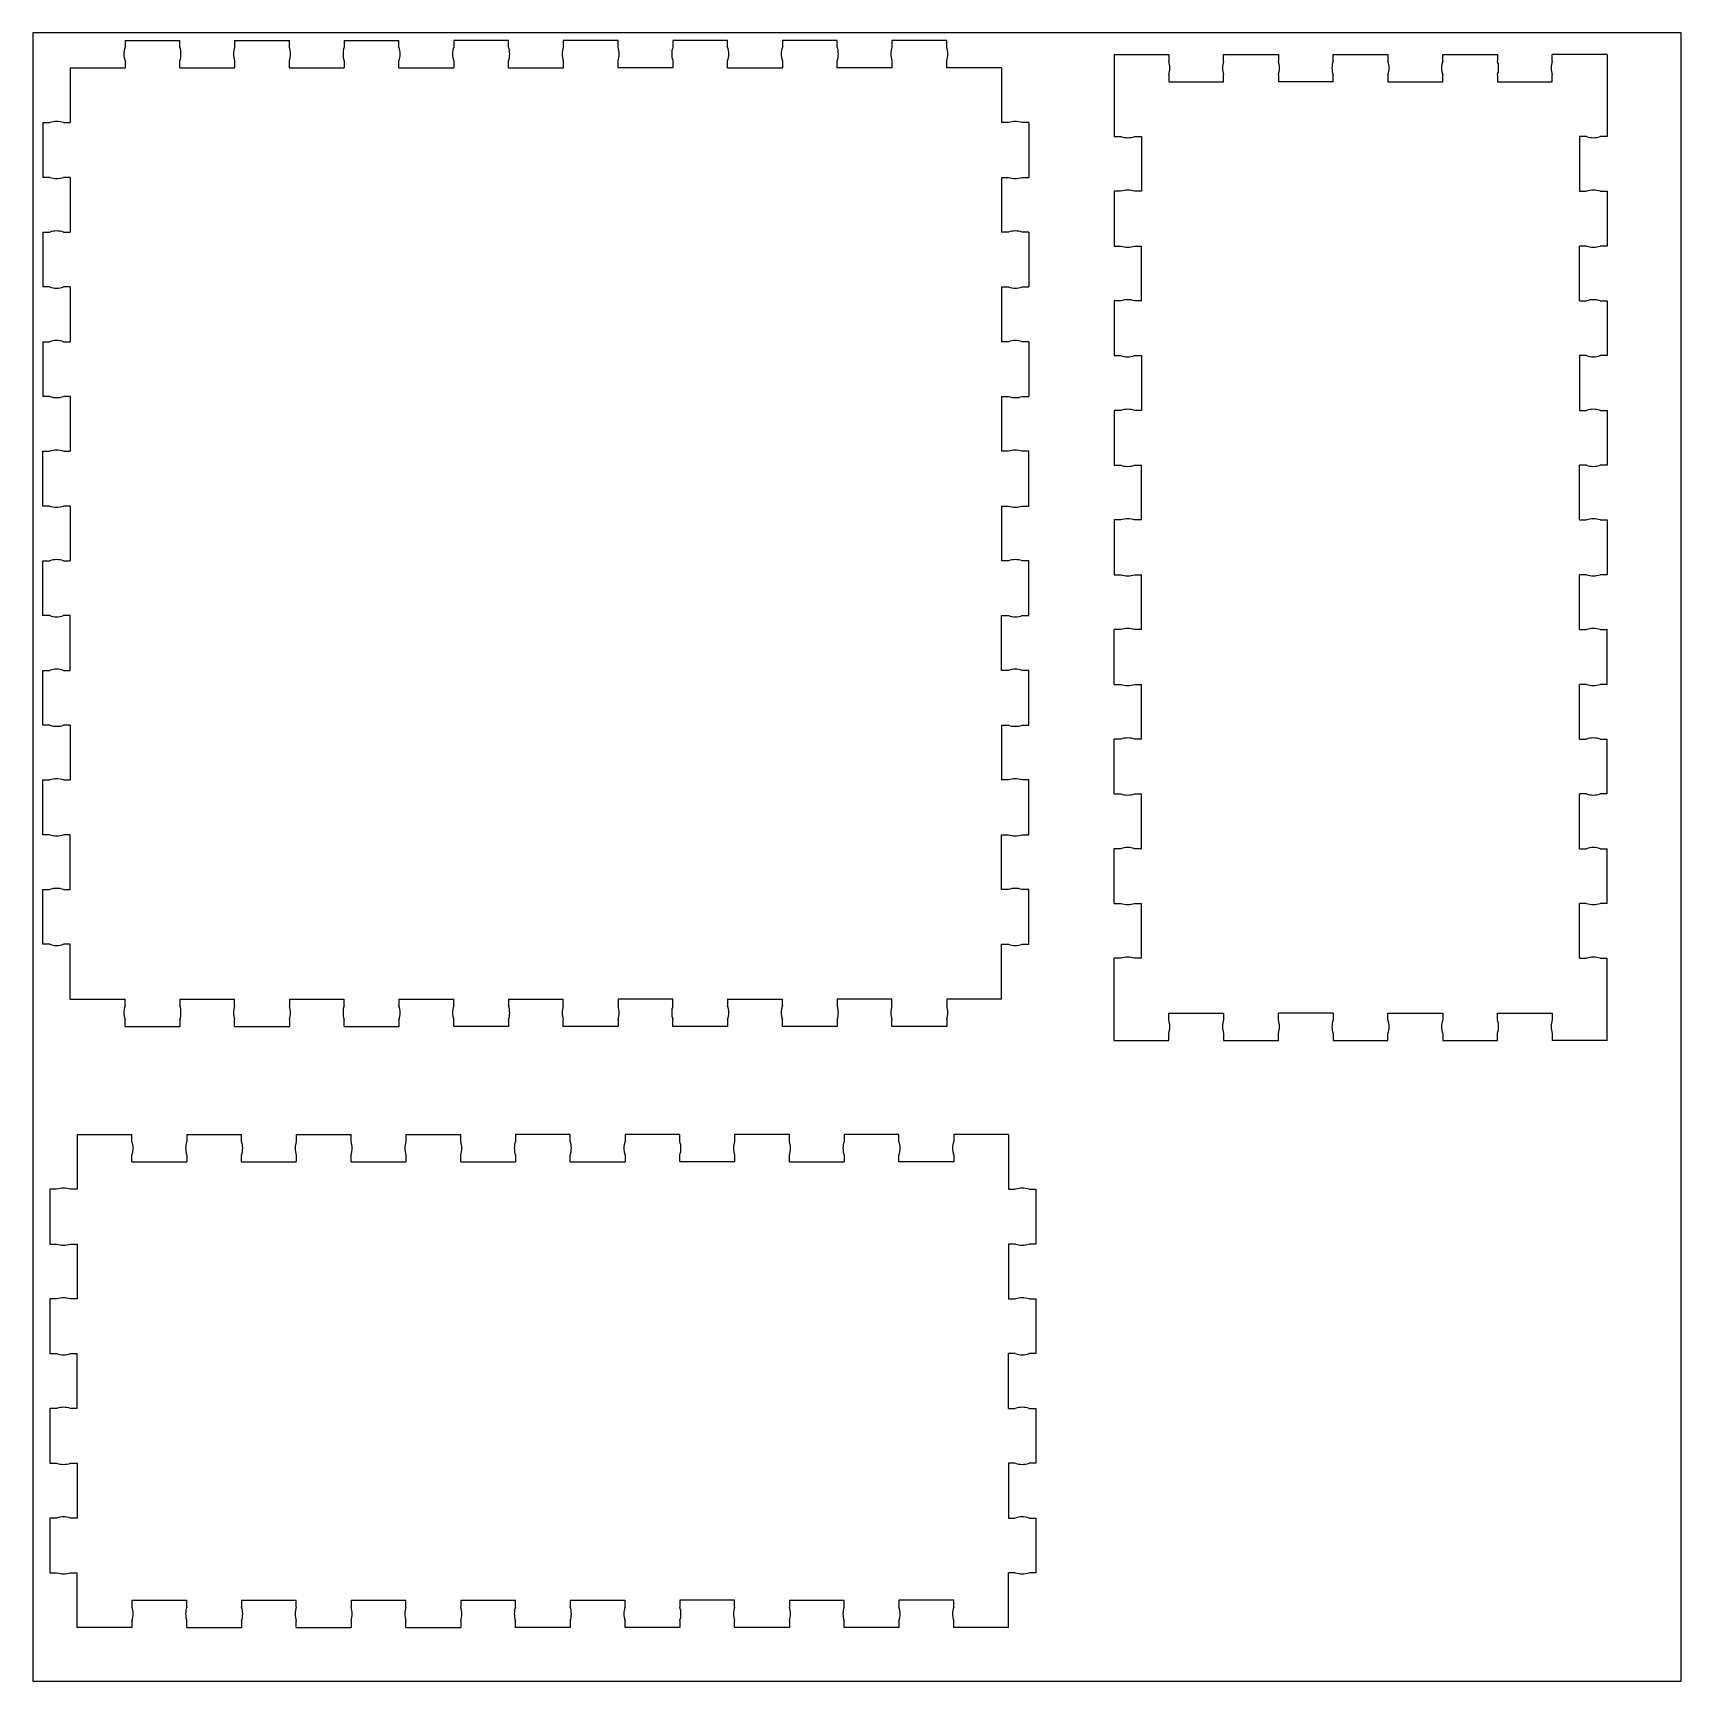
# Model space of a CAD drawing. Header units: inches. Extents: x 0.8 to 15.3, y 0.7 to 7.8.
# Drawn here: x 8.17 to 15.27, y 0.67 to 7.77 of the extents above; entities that cross this region are included whole.
import ezdxf

# ---------------------------------------------------------------- set-up
doc = ezdxf.new("R2010")
doc.units = ezdxf.units.IN
doc.header["$MEASUREMENT"] = 0

msp = doc.modelspace()

# ---------------------------------------------------------------- linework, layer by layer
for p, q in [((8.5713, 7.7404), (8.8073, 7.7404)), ((8.5713, 7.7404), (8.5713, 7.7109)), ((8.8073, 7.7109), (8.8073, 7.7404)), ((9.0433, 7.7404), (9.2793, 7.7404)), ((9.0433, 7.7404), (9.0433, 7.7109)), ((9.2793, 7.7109), (9.2793, 7.7404)), ((9.5153, 7.7404), (9.7513, 7.7404)), ((9.5153, 7.7404), (9.5153, 7.7109)), ((9.7513, 7.7109), (9.7513, 7.7404)), ((10.2233, 7.7404), (9.9873, 7.7404)), ((9.9873, 7.7404), (9.9873, 7.7109)), ((10.2233, 7.7109), (10.2233, 7.7404)), ((10.6953, 7.7404), (10.4593, 7.7404)), ((10.4593, 7.7404), (10.4593, 7.7109)), ((10.6953, 7.7109), (10.6953, 7.7404)), ((11.1673, 7.7404), (10.9313, 7.7404)), ((10.9313, 7.7404), (10.9313, 7.7109)), ((11.1673, 7.7109), (11.1673, 7.7404)), ((11.6393, 7.7404), (11.4033, 7.7404)), ((11.4033, 7.7404), (11.4033, 7.7109)), ((11.6393, 7.7109), (11.6393, 7.7404)), ((12.1113, 7.7404), (11.8753, 7.7404)), ((11.8753, 7.7404), (11.8753, 7.7109)), ((12.1113, 7.7109), (12.1113, 7.7404)), ((12.8318, 7.6803), (13.0678, 7.6803)), ((12.8318, 7.6803), (12.8318, 7.3263)), ((13.0678, 7.6803), (13.0678, 7.6508)), ((13.3038, 7.6803), (13.5398, 7.6803)), ((13.3038, 7.6508), (13.3038, 7.6803)), ((13.5398, 7.6803), (13.5398, 7.6508)), ((13.7758, 7.6803), (14.0118, 7.6803)), ((13.7758, 7.6508), (13.7758, 7.6803)), ((14.0118, 7.6803), (14.0118, 7.6508)), ((14.2478, 7.6803), (14.4838, 7.6803)), ((14.2478, 7.6508), (14.2478, 7.6803)), ((14.4838, 7.6803), (14.4838, 7.6508)), ((14.7198, 7.6508), (14.7198, 7.6803)), ((14.9558, 7.6803), (14.7198, 7.6803)), ((14.9558, 7.6803), (14.9558, 7.3263)), ((8.3353, 7.6224), (8.3353, 7.3864)), ((8.3353, 7.6224), (8.5713, 7.6224)), ((8.5713, 7.6519), (8.5713, 7.6224)), ((8.8073, 7.6224), (8.8073, 7.6519)), ((8.8073, 7.6224), (9.0433, 7.6224)), ((9.0433, 7.6519), (9.0433, 7.6224)), ((9.2793, 7.6224), (9.2793, 7.6519)), ((9.2793, 7.6224), (9.5153, 7.6224)), ((9.5153, 7.6519), (9.5153, 7.6224)), ((9.7513, 7.6224), (9.7513, 7.6519)), ((9.7513, 7.6224), (9.9873, 7.6224)), ((9.9873, 7.6519), (9.9873, 7.6224)), ((10.2233, 7.6224), (10.2233, 7.6519)), ((10.2233, 7.6224), (10.4593, 7.6224)), ((10.4593, 7.6519), (10.4593, 7.6224)), ((10.6953, 7.6224), (10.6953, 7.6519)), ((10.9313, 7.6224), (10.6953, 7.6224)), ((10.9313, 7.6519), (10.9313, 7.6224)), ((11.1673, 7.6224), (11.1673, 7.6519)), ((11.1673, 7.6224), (11.4033, 7.6224)), ((11.4033, 7.6519), (11.4033, 7.6224)), ((11.6393, 7.6224), (11.6393, 7.6519)), ((11.8753, 7.6224), (11.6393, 7.6224)), ((11.8753, 7.6519), (11.8753, 7.6224)), ((12.1113, 7.6224), (12.1113, 7.6519)), ((12.3473, 7.6224), (12.1113, 7.6224)), ((12.3473, 7.6224), (12.3473, 7.3864)), ((13.0678, 7.5918), (13.0678, 7.5623)), ((13.0678, 7.5623), (13.3038, 7.5623)), ((13.3038, 7.5623), (13.3038, 7.5918)), ((13.5398, 7.5918), (13.5398, 7.5623)), ((13.7758, 7.5623), (13.5398, 7.5623)), ((13.7758, 7.5623), (13.7758, 7.5918)), ((14.0118, 7.5918), (14.0118, 7.5623)), ((14.0118, 7.5623), (14.2478, 7.5623)), ((14.2478, 7.5623), (14.2478, 7.5918)), ((14.4838, 7.5918), (14.4838, 7.5623)), ((14.4838, 7.5623), (14.7198, 7.5623)), ((14.7198, 7.5623), (14.7198, 7.5918)), ((8.2173, 7.3864), (8.2173, 7.1504)), ((8.2173, 7.3864), (8.2468, 7.3864)), ((8.3058, 7.3864), (8.3353, 7.3864)), ((12.3768, 7.3864), (12.3473, 7.3864)), ((12.4653, 7.3864), (12.4358, 7.3864)), ((12.4653, 7.3864), (12.4653, 7.1504)), ((12.8318, 7.3263), (12.8613, 7.3263)), ((12.9203, 7.3263), (12.9498, 7.3263)), ((12.9498, 7.3263), (12.9498, 7.0903)), ((14.8378, 7.3263), (14.8378, 7.0903)), ((14.8673, 7.3263), (14.8378, 7.3263)), ((14.9558, 7.3263), (14.9263, 7.3263)), ((8.2468, 7.1504), (8.2173, 7.1504)), ((8.3353, 7.1504), (8.3058, 7.1504)), ((8.3353, 7.1504), (8.3353, 6.9144)), ((12.3473, 7.1504), (12.3473, 6.9144)), ((12.3473, 7.1504), (12.3768, 7.1504)), ((12.4358, 7.1504), (12.4653, 7.1504)), ((12.8318, 7.0903), (12.8318, 6.8543)), ((12.8613, 7.0903), (12.8318, 7.0903)), ((12.9498, 7.0903), (12.9203, 7.0903)), ((14.8378, 7.0903), (14.8673, 7.0903)), ((14.9263, 7.0903), (14.9558, 7.0903)), ((14.9558, 7.0903), (14.9558, 6.8543)), ((8.2173, 6.9144), (8.2173, 6.6784)), ((8.2173, 6.9144), (8.2468, 6.9144)), ((8.3058, 6.9144), (8.3353, 6.9144)), ((12.3768, 6.9144), (12.3473, 6.9144)), ((12.4653, 6.9144), (12.4358, 6.9144)), ((12.4653, 6.9144), (12.4653, 6.6784)), ((12.8318, 6.8543), (12.8613, 6.8543)), ((12.9203, 6.8543), (12.9498, 6.8543)), ((12.9498, 6.6183), (12.9498, 6.8543)), ((14.8378, 6.6183), (14.8378, 6.8543)), ((14.8673, 6.8543), (14.8378, 6.8543)), ((14.9558, 6.8543), (14.9263, 6.8543)), ((8.2468, 6.6784), (8.2173, 6.6784)), ((8.3353, 6.6784), (8.3058, 6.6784)), ((8.3353, 6.6784), (8.3353, 6.4424)), ((12.3473, 6.6784), (12.3473, 6.4424)), ((12.3473, 6.6784), (12.3768, 6.6784)), ((12.4358, 6.6784), (12.4653, 6.6784)), ((12.8318, 6.6183), (12.8318, 6.3823)), ((12.8613, 6.6183), (12.8318, 6.6183)), ((12.9498, 6.6183), (12.9203, 6.6183)), ((14.8378, 6.6183), (14.8673, 6.6183)), ((14.9263, 6.6183), (14.9558, 6.6183)), ((14.9558, 6.6183), (14.9558, 6.3823)), ((8.2173, 6.4424), (8.2173, 6.2064)), ((8.2173, 6.4424), (8.2468, 6.4424)), ((8.3058, 6.4424), (8.3353, 6.4424)), ((12.3768, 6.4424), (12.3473, 6.4424)), ((12.4653, 6.4424), (12.4358, 6.4424)), ((12.4653, 6.4424), (12.4653, 6.2064)), ((12.8318, 6.3823), (12.8613, 6.3823)), ((12.9203, 6.3823), (12.9498, 6.3823)), ((12.9498, 6.3823), (12.9498, 6.1463)), ((14.8378, 6.3823), (14.8378, 6.1463)), ((14.8673, 6.3823), (14.8378, 6.3823)), ((14.9558, 6.3823), (14.9263, 6.3823)), ((8.2468, 6.2064), (8.2173, 6.2064)), ((8.3353, 6.2064), (8.3058, 6.2064)), ((8.3353, 6.2064), (8.3353, 5.9704)), ((12.3473, 6.2064), (12.3473, 5.9704)), ((12.3473, 6.2064), (12.3768, 6.2064)), ((12.4358, 6.2064), (12.4653, 6.2064)), ((12.8318, 6.1463), (12.8318, 5.9103)), ((12.8613, 6.1463), (12.8318, 6.1463)), ((12.9498, 6.1463), (12.9203, 6.1463)), ((14.8378, 6.1463), (14.8673, 6.1463)), ((14.9263, 6.1463), (14.9558, 6.1463)), ((14.9558, 6.1463), (14.9558, 5.9103)), ((8.2173, 5.7344), (8.2173, 5.9704)), ((8.2173, 5.9704), (8.2468, 5.9704)), ((8.3058, 5.9704), (8.3353, 5.9704)), ((12.3768, 5.9704), (12.3473, 5.9704)), ((12.4653, 5.9704), (12.4358, 5.9704)), ((12.4653, 5.7344), (12.4653, 5.9704)), ((12.8318, 5.9103), (12.8613, 5.9103)), ((12.9203, 5.9103), (12.9498, 5.9103)), ((12.9498, 5.6743), (12.9498, 5.9103)), ((14.8378, 5.6743), (14.8378, 5.9103)), ((14.8673, 5.9103), (14.8378, 5.9103)), ((14.9558, 5.9103), (14.9263, 5.9103)), ((8.2468, 5.7344), (8.2173, 5.7344)), ((8.3353, 5.7344), (8.3058, 5.7344)), ((8.3353, 5.7344), (8.3353, 5.4984)), ((12.3473, 5.7344), (12.3473, 5.4984)), ((12.3473, 5.7344), (12.3768, 5.7344)), ((12.4358, 5.7344), (12.4653, 5.7344)), ((12.8318, 5.6743), (12.8318, 5.4383)), ((12.8613, 5.6743), (12.8318, 5.6743)), ((12.9498, 5.6743), (12.9203, 5.6743)), ((14.8378, 5.6743), (14.8673, 5.6743)), ((14.9263, 5.6743), (14.9558, 5.6743)), ((14.9558, 5.6743), (14.9558, 5.4383)), ((8.2173, 5.2624), (8.2173, 5.4984)), ((8.2173, 5.4984), (8.2468, 5.4984)), ((8.3058, 5.4984), (8.3353, 5.4984)), ((12.3768, 5.4984), (12.3473, 5.4984)), ((12.4653, 5.4984), (12.4358, 5.4984)), ((12.4653, 5.2624), (12.4653, 5.4984)), ((12.8318, 5.4383), (12.8613, 5.4383)), ((12.9203, 5.4383), (12.9498, 5.4383)), ((12.9498, 5.2023), (12.9498, 5.4383)), ((14.8378, 5.2023), (14.8378, 5.4383)), ((14.8673, 5.4383), (14.8378, 5.4383)), ((14.9558, 5.4383), (14.9263, 5.4383)), ((8.2468, 5.2624), (8.2173, 5.2624)), ((8.3353, 5.2624), (8.3058, 5.2624)), ((8.3353, 5.0264), (8.3353, 5.2624)), ((12.3473, 5.0264), (12.3473, 5.2624)), ((12.3473, 5.2624), (12.3768, 5.2624)), ((12.4358, 5.2624), (12.4653, 5.2624)), ((12.8318, 4.9663), (12.8318, 5.2023)), ((12.8613, 5.2023), (12.8318, 5.2023)), ((12.9498, 5.2023), (12.9203, 5.2023)), ((14.8378, 5.2023), (14.8673, 5.2023)), ((14.9263, 5.2023), (14.9558, 5.2023)), ((14.9558, 4.9663), (14.9558, 5.2023)), ((8.2173, 4.7904), (8.2173, 5.0264)), ((8.2173, 5.0264), (8.2468, 5.0264)), ((8.3058, 5.0264), (8.3353, 5.0264)), ((12.3768, 5.0264), (12.3473, 5.0264)), ((12.4653, 5.0264), (12.4358, 5.0264)), ((12.4653, 4.7904), (12.4653, 5.0264)), ((12.8318, 4.9663), (12.8613, 4.9663)), ((12.9203, 4.9663), (12.9498, 4.9663)), ((12.9498, 4.7303), (12.9498, 4.9663)), ((14.8378, 4.7303), (14.8378, 4.9663)), ((14.8673, 4.9663), (14.8378, 4.9663)), ((14.9558, 4.9663), (14.9263, 4.9663)), ((8.2468, 4.7904), (8.2173, 4.7904)), ((8.3353, 4.7904), (8.3058, 4.7904)), ((8.3353, 4.7904), (8.3353, 4.5544)), ((12.3473, 4.7904), (12.3473, 4.5544)), ((12.3473, 4.7904), (12.3768, 4.7904)), ((12.4358, 4.7904), (12.4653, 4.7904)), ((12.8318, 4.4943), (12.8318, 4.7303)), ((12.8613, 4.7303), (12.8318, 4.7303)), ((12.9498, 4.7303), (12.9203, 4.7303)), ((14.8378, 4.7303), (14.8673, 4.7303)), ((14.9263, 4.7303), (14.9558, 4.7303)), ((14.9558, 4.4943), (14.9558, 4.7303)), ((8.2173, 4.3184), (8.2173, 4.5544)), ((8.2173, 4.5544), (8.2468, 4.5544)), ((8.3058, 4.5544), (8.3353, 4.5544)), ((12.3768, 4.5544), (12.3473, 4.5544)), ((12.4653, 4.5544), (12.4358, 4.5544)), ((12.4653, 4.3184), (12.4653, 4.5544)), ((12.8318, 4.4943), (12.8613, 4.4943)), ((12.9203, 4.4943), (12.9498, 4.4943)), ((12.9498, 4.2583), (12.9498, 4.4943)), ((14.8378, 4.2583), (14.8378, 4.4943)), ((14.8673, 4.4943), (14.8378, 4.4943)), ((14.9558, 4.4943), (14.9263, 4.4943)), ((8.2468, 4.3184), (8.2173, 4.3184)), ((8.3353, 4.3184), (8.3058, 4.3184)), ((8.3353, 4.0824), (8.3353, 4.3184)), ((12.3473, 4.0824), (12.3473, 4.3184)), ((12.3473, 4.3184), (12.3768, 4.3184)), ((12.4358, 4.3184), (12.4653, 4.3184)), ((12.8318, 4.0223), (12.8318, 4.2583)), ((12.8613, 4.2583), (12.8318, 4.2583)), ((12.9498, 4.2583), (12.9203, 4.2583)), ((14.8378, 4.2583), (14.8673, 4.2583)), ((14.9263, 4.2583), (14.9558, 4.2583)), ((14.9558, 4.0223), (14.9558, 4.2583)), ((8.2173, 3.8464), (8.2173, 4.0824)), ((8.2173, 4.0824), (8.2468, 4.0824)), ((8.3058, 4.0824), (8.3353, 4.0824)), ((12.3768, 4.0824), (12.3473, 4.0824)), ((12.4653, 4.0824), (12.4358, 4.0824)), ((12.4653, 3.8464), (12.4653, 4.0824)), ((12.8318, 4.0223), (12.8613, 4.0223)), ((12.9203, 4.0223), (12.9498, 4.0223)), ((12.9498, 3.7863), (12.9498, 4.0223)), ((14.8378, 3.7863), (14.8378, 4.0223)), ((14.8673, 4.0223), (14.8378, 4.0223)), ((14.9558, 4.0223), (14.9263, 4.0223)), ((8.2468, 3.8464), (8.2173, 3.8464)), ((8.3353, 3.8464), (8.3058, 3.8464)), ((8.3353, 3.6104), (8.3353, 3.8464)), ((12.3473, 3.8464), (12.3768, 3.8464)), ((12.3473, 3.6104), (12.3473, 3.8464)), ((12.4358, 3.8464), (12.4653, 3.8464)), ((12.8318, 3.4323), (12.8318, 3.7863)), ((12.8613, 3.7863), (12.8318, 3.7863)), ((12.9498, 3.7863), (12.9203, 3.7863)), ((14.8378, 3.7863), (14.8673, 3.7863)), ((14.9263, 3.7863), (14.9558, 3.7863)), ((14.9558, 3.4323), (14.9558, 3.7863)), ((8.3353, 3.6104), (8.5713, 3.6104)), ((8.5713, 3.5809), (8.5713, 3.6104)), ((8.8073, 3.6104), (9.0433, 3.6104)), ((8.8073, 3.6104), (8.8073, 3.5809)), ((9.0433, 3.5809), (9.0433, 3.6104)), ((9.2793, 3.6104), (9.5153, 3.6104)), ((9.2793, 3.6104), (9.2793, 3.5809)), ((9.5153, 3.5809), (9.5153, 3.6104)), ((9.7513, 3.6104), (9.9873, 3.6104)), ((9.7513, 3.6104), (9.7513, 3.5809)), ((9.9873, 3.5809), (9.9873, 3.6104)), ((10.2233, 3.6104), (10.4593, 3.6104)), ((10.2233, 3.6104), (10.2233, 3.5809)), ((10.4593, 3.5809), (10.4593, 3.6104)), ((10.9313, 3.6104), (10.6953, 3.6104)), ((10.6953, 3.6104), (10.6953, 3.5809)), ((10.9313, 3.5809), (10.9313, 3.6104)), ((11.1673, 3.6104), (11.4033, 3.6104)), ((11.1673, 3.6104), (11.1673, 3.5809)), ((11.4033, 3.5809), (11.4033, 3.6104)), ((11.8753, 3.6104), (11.6393, 3.6104)), ((11.6393, 3.6104), (11.6393, 3.5809)), ((11.8753, 3.5809), (11.8753, 3.6104)), ((12.1113, 3.6104), (12.1113, 3.5809)), ((12.3473, 3.6104), (12.1113, 3.6104)), ((13.0678, 3.5503), (13.3038, 3.5503)), ((13.0678, 3.5208), (13.0678, 3.5503)), ((13.3038, 3.5503), (13.3038, 3.5208)), ((13.7758, 3.5503), (13.5398, 3.5503)), ((13.5398, 3.5208), (13.5398, 3.5503)), ((13.7758, 3.5503), (13.7758, 3.5208)), ((14.0118, 3.5503), (14.2478, 3.5503)), ((14.0118, 3.5208), (14.0118, 3.5503)), ((14.2478, 3.5503), (14.2478, 3.5208)), ((14.4838, 3.5208), (14.4838, 3.5503)), ((14.4838, 3.5503), (14.7198, 3.5503)), ((14.7198, 3.5503), (14.7198, 3.5208)), ((8.5713, 3.4924), (8.5713, 3.5219)), ((8.5713, 3.4924), (8.8073, 3.4924)), ((8.8073, 3.5219), (8.8073, 3.4924)), ((9.0433, 3.4924), (9.0433, 3.5219)), ((9.0433, 3.4924), (9.2793, 3.4924)), ((9.2793, 3.5219), (9.2793, 3.4924)), ((9.5153, 3.4924), (9.5153, 3.5219)), ((9.5153, 3.4924), (9.7513, 3.4924)), ((9.7513, 3.5219), (9.7513, 3.4924)), ((9.9873, 3.4924), (9.9873, 3.5219)), ((10.2233, 3.4924), (9.9873, 3.4924)), ((10.2233, 3.5219), (10.2233, 3.4924)), ((10.4593, 3.4924), (10.4593, 3.5219)), ((10.6953, 3.4924), (10.4593, 3.4924)), ((10.6953, 3.5219), (10.6953, 3.4924)), ((10.9313, 3.4924), (10.9313, 3.5219)), ((11.1673, 3.4924), (10.9313, 3.4924)), ((11.1673, 3.5219), (11.1673, 3.4924)), ((11.4033, 3.4924), (11.4033, 3.5219)), ((11.6393, 3.4924), (11.4033, 3.4924)), ((11.6393, 3.5219), (11.6393, 3.4924)), ((11.8753, 3.4924), (11.8753, 3.5219)), ((12.1113, 3.4924), (11.8753, 3.4924)), ((12.1113, 3.5219), (12.1113, 3.4924)), ((12.8318, 3.4323), (13.0678, 3.4323)), ((13.0678, 3.4323), (13.0678, 3.4618)), ((13.3038, 3.4618), (13.3038, 3.4323)), ((13.3038, 3.4323), (13.5398, 3.4323)), ((13.5398, 3.4323), (13.5398, 3.4618)), ((13.7758, 3.4618), (13.7758, 3.4323)), ((13.7758, 3.4323), (14.0118, 3.4323)), ((14.0118, 3.4323), (14.0118, 3.4618)), ((14.2478, 3.4618), (14.2478, 3.4323)), ((14.2478, 3.4323), (14.4838, 3.4323)), ((14.4838, 3.4323), (14.4838, 3.4618)), ((14.7198, 3.4618), (14.7198, 3.4323)), ((14.9558, 3.4323), (14.7198, 3.4323)), ((8.3652, 3.0268), (8.6012, 3.0268)), ((8.3652, 3.0268), (8.3652, 2.7908)), ((8.6012, 2.9973), (8.6012, 3.0268)), ((8.8372, 3.0268), (9.0732, 3.0268)), ((8.8372, 3.0268), (8.8372, 2.9973)), ((9.0732, 2.9973), (9.0732, 3.0268)), ((9.3092, 3.0268), (9.5452, 3.0268)), ((9.3092, 3.0268), (9.3092, 2.9973)), ((9.5452, 2.9973), (9.5452, 3.0268)), ((9.7812, 3.0268), (10.0172, 3.0268)), ((9.7812, 3.0268), (9.7812, 2.9973)), ((10.0172, 2.9973), (10.0172, 3.0268)), ((10.4892, 3.0268), (10.2532, 3.0268)), ((10.2532, 3.0268), (10.2532, 2.9973)), ((10.4892, 2.9973), (10.4892, 3.0268)), ((10.9612, 3.0268), (10.7252, 3.0268)), ((10.7252, 3.0268), (10.7252, 2.9973)), ((10.9612, 2.9973), (10.9612, 3.0268)), ((11.4332, 3.0268), (11.1972, 3.0268)), ((11.1972, 3.0268), (11.1972, 2.9973)), ((11.4332, 2.9973), (11.4332, 3.0268)), ((11.9052, 3.0268), (11.6692, 3.0268)), ((11.6692, 3.0268), (11.6692, 2.9973)), ((11.9052, 2.9973), (11.9052, 3.0268)), ((12.3772, 3.0268), (12.1412, 3.0268)), ((12.1412, 3.0268), (12.1412, 2.9973)), ((12.3772, 3.0268), (12.3772, 2.7908)), ((8.6012, 2.9088), (8.6012, 2.9383)), ((8.8372, 2.9383), (8.8372, 2.9088)), ((9.0732, 2.9088), (9.0732, 2.9383)), ((9.3092, 2.9383), (9.3092, 2.9088)), ((9.5452, 2.9088), (9.5452, 2.9383)), ((9.7812, 2.9383), (9.7812, 2.9088)), ((10.0172, 2.9088), (10.0172, 2.9383)), ((10.2532, 2.9383), (10.2532, 2.9088)), ((10.4892, 2.9088), (10.4892, 2.9383)), ((10.7252, 2.9383), (10.7252, 2.9088)), ((10.9612, 2.9088), (10.9612, 2.9383)), ((11.1972, 2.9383), (11.1972, 2.9088)), ((11.4332, 2.9088), (11.4332, 2.9383)), ((11.6692, 2.9383), (11.6692, 2.9088)), ((11.9052, 2.9088), (11.9052, 2.9383)), ((12.1412, 2.9383), (12.1412, 2.9088)), ((8.6012, 2.9088), (8.8372, 2.9088)), ((9.0732, 2.9088), (9.3092, 2.9088)), ((9.5452, 2.9088), (9.7812, 2.9088)), ((10.0172, 2.9088), (10.2532, 2.9088)), ((10.4892, 2.9088), (10.7252, 2.9088)), ((11.1972, 2.9088), (10.9612, 2.9088)), ((11.4332, 2.9088), (11.6692, 2.9088)), ((12.1412, 2.9088), (11.9052, 2.9088)), ((8.2472, 2.7908), (8.2472, 2.5548)), ((8.2767, 2.7908), (8.2472, 2.7908)), ((8.3652, 2.7908), (8.3357, 2.7908)), ((12.3772, 2.7908), (12.4067, 2.7908)), ((12.4657, 2.7908), (12.4952, 2.7908)), ((12.4952, 2.7908), (12.4952, 2.5548)), ((8.2472, 2.5548), (8.2767, 2.5548)), ((8.3357, 2.5548), (8.3652, 2.5548)), ((8.3652, 2.5548), (8.3652, 2.3188)), ((12.3772, 2.5548), (12.3772, 2.3188)), ((12.4067, 2.5548), (12.3772, 2.5548)), ((12.4952, 2.5548), (12.4657, 2.5548)), ((8.2472, 2.3188), (8.2472, 2.0828)), ((8.2767, 2.3188), (8.2472, 2.3188)), ((8.3652, 2.3188), (8.3357, 2.3188)), ((12.3772, 2.3188), (12.4067, 2.3188)), ((12.4657, 2.3188), (12.4952, 2.3188)), ((12.4952, 2.3188), (12.4952, 2.0828)), ((8.2472, 2.0828), (8.2767, 2.0828)), ((8.3357, 2.0828), (8.3652, 2.0828)), ((8.3652, 1.8468), (8.3652, 2.0828)), ((12.3772, 1.8468), (12.3772, 2.0828)), ((12.4067, 2.0828), (12.3772, 2.0828)), ((12.4952, 2.0828), (12.4657, 2.0828)), ((8.2472, 1.8468), (8.2472, 1.6108)), ((8.2767, 1.8468), (8.2472, 1.8468)), ((8.3652, 1.8468), (8.3357, 1.8468)), ((12.3772, 1.8468), (12.4067, 1.8468)), ((12.4657, 1.8468), (12.4952, 1.8468)), ((12.4952, 1.8468), (12.4952, 1.6108)), ((8.2472, 1.6108), (8.2767, 1.6108)), ((8.3357, 1.6108), (8.3652, 1.6108)), ((8.3652, 1.6108), (8.3652, 1.3748)), ((12.3772, 1.6108), (12.3772, 1.3748)), ((12.4067, 1.6108), (12.3772, 1.6108)), ((12.4952, 1.6108), (12.4657, 1.6108)), ((8.2472, 1.3748), (8.2472, 1.1388)), ((8.2767, 1.3748), (8.2472, 1.3748)), ((8.3652, 1.3748), (8.3357, 1.3748)), ((12.3772, 1.3748), (12.4067, 1.3748)), ((12.4657, 1.3748), (12.4952, 1.3748)), ((12.4952, 1.3748), (12.4952, 1.1388)), ((8.2472, 1.1388), (8.2767, 1.1388)), ((8.3357, 1.1388), (8.3652, 1.1388)), ((8.3652, 0.9028), (8.3652, 1.1388)), ((12.3772, 0.9028), (12.3772, 1.1388)), ((12.4067, 1.1388), (12.3772, 1.1388)), ((12.4952, 1.1388), (12.4657, 1.1388)), ((8.6012, 1.0208), (8.8372, 1.0208)), ((8.6012, 1.0208), (8.6012, 0.9913)), ((8.8372, 0.9913), (8.8372, 1.0208)), ((9.0732, 1.0208), (9.3092, 1.0208)), ((9.0732, 1.0208), (9.0732, 0.9913)), ((9.3092, 0.9913), (9.3092, 1.0208)), ((9.5452, 1.0208), (9.7812, 1.0208)), ((9.5452, 1.0208), (9.5452, 0.9913)), ((9.7812, 0.9913), (9.7812, 1.0208)), ((10.0172, 1.0208), (10.2532, 1.0208)), ((10.0172, 1.0208), (10.0172, 0.9913)), ((10.2532, 0.9913), (10.2532, 1.0208)), ((10.4892, 1.0208), (10.7252, 1.0208)), ((10.4892, 1.0208), (10.4892, 0.9913)), ((10.7252, 0.9913), (10.7252, 1.0208)), ((11.1972, 1.0208), (10.9612, 1.0208)), ((10.9612, 1.0208), (10.9612, 0.9913)), ((11.1972, 0.9913), (11.1972, 1.0208)), ((11.4332, 1.0208), (11.6692, 1.0208)), ((11.4332, 1.0208), (11.4332, 0.9913)), ((11.6692, 0.9913), (11.6692, 1.0208)), ((12.1412, 1.0208), (11.9052, 1.0208)), ((11.9052, 1.0208), (11.9052, 0.9913)), ((12.1412, 0.9913), (12.1412, 1.0208)), ((8.6012, 0.9323), (8.6012, 0.9028)), ((8.8372, 0.9028), (8.8372, 0.9323)), ((9.0732, 0.9323), (9.0732, 0.9028)), ((9.3092, 0.9028), (9.3092, 0.9323)), ((9.5452, 0.9323), (9.5452, 0.9028)), ((9.7812, 0.9028), (9.7812, 0.9323)), ((10.0172, 0.9323), (10.0172, 0.9028)), ((10.2532, 0.9028), (10.2532, 0.9323)), ((10.4892, 0.9323), (10.4892, 0.9028)), ((10.7252, 0.9028), (10.7252, 0.9323)), ((10.9612, 0.9323), (10.9612, 0.9028)), ((11.1972, 0.9028), (11.1972, 0.9323)), ((11.4332, 0.9323), (11.4332, 0.9028)), ((11.6692, 0.9028), (11.6692, 0.9323)), ((11.9052, 0.9323), (11.9052, 0.9028)), ((12.1412, 0.9028), (12.1412, 0.9323)), ((8.6012, 0.9028), (8.3652, 0.9028)), ((8.8372, 0.9028), (9.0732, 0.9028)), ((9.3092, 0.9028), (9.5452, 0.9028)), ((9.7812, 0.9028), (10.0172, 0.9028)), ((10.4892, 0.9028), (10.2532, 0.9028)), ((10.9612, 0.9028), (10.7252, 0.9028)), ((11.4332, 0.9028), (11.1972, 0.9028)), ((11.9052, 0.9028), (11.6692, 0.9028)), ((12.3772, 0.9028), (12.1412, 0.9028))]:
    msp.add_line(p, q)
msp.add_lwpolyline([(8.1746, 0.6725), (15.2746, 0.6725), (15.2746, 7.7725), (8.1746, 7.7725)], close=True)
for centre, start, end in [((8.6558, 7.6814), 160.76054, 199.23946), ((8.7228, 7.6814), 340.76054, 19.23946), ((9.1278, 7.6814), 160.76054, 199.23946), ((9.1948, 7.6814), 340.76054, 19.23946), ((9.5998, 7.6814), 160.76054, 199.23946), ((9.6668, 7.6814), 340.76054, 19.23946), ((10.0718, 7.6814), 160.76054, 199.23946), ((10.1388, 7.6814), 340.76054, 19.23946), ((10.5438, 7.6814), 160.76054, 199.23946), ((10.6108, 7.6814), 340.76054, 19.23946), ((11.0158, 7.6814), 160.76054, 199.23946), ((11.0828, 7.6814), 340.76054, 19.23946), ((11.4878, 7.6814), 160.76054, 199.23946), ((11.5548, 7.6814), 340.76054, 19.23946), ((11.9598, 7.6814), 160.76054, 199.23946), ((12.0268, 7.6814), 340.76054, 19.23946), ((12.9833, 7.6213), 340.76054, 19.23946), ((13.3883, 7.6213), 160.76054, 199.23946), ((13.4553, 7.6213), 340.76054, 19.23946), ((13.8603, 7.6213), 160.76054, 199.23946), ((13.9273, 7.6213), 340.76054, 19.23946), ((14.3323, 7.6213), 160.76054, 199.23946), ((14.3993, 7.6213), 340.76054, 19.23946), ((14.8043, 7.6213), 160.76054, 199.23946), ((8.2763, 7.3019), 70.76054, 109.23946), ((12.4063, 7.3019), 70.76054, 109.23946), ((12.8908, 7.4108), 250.76054, 289.23946), ((14.8968, 7.4108), 250.76054, 289.23946), ((8.2763, 7.2349), 250.76054, 289.23946), ((12.4063, 7.2349), 250.76054, 289.23946), ((12.8908, 7.0058), 70.76054, 109.23946), ((14.8968, 7.0058), 70.76054, 109.23946), ((8.2763, 6.8299), 70.76054, 109.23946), ((12.4063, 6.8299), 70.76054, 109.23946), ((12.8908, 6.9388), 250.76054, 289.23946), ((14.8968, 6.9388), 250.76054, 289.23946), ((8.2763, 6.7629), 250.76054, 289.23946), ((12.4063, 6.7629), 250.76054, 289.23946), ((12.8908, 6.5338), 70.76054, 109.23946), ((14.8968, 6.5338), 70.76054, 109.23946), ((8.2763, 6.3579), 70.76054, 109.23946), ((12.4063, 6.3579), 70.76054, 109.23946), ((12.8908, 6.4668), 250.76054, 289.23946), ((14.8968, 6.4668), 250.76054, 289.23946), ((8.2763, 6.2909), 250.76054, 289.23946), ((12.4063, 6.2909), 250.76054, 289.23946), ((12.8908, 6.0618), 70.76054, 109.23946), ((14.8968, 6.0618), 70.76054, 109.23946), ((8.2763, 5.8859), 70.76054, 109.23946), ((12.4063, 5.8859), 70.76054, 109.23946), ((12.8908, 5.9948), 250.76054, 289.23946), ((14.8968, 5.9948), 250.76054, 289.23946), ((8.2763, 5.8189), 250.76054, 289.23946), ((12.4063, 5.8189), 250.76054, 289.23946), ((12.8908, 5.5898), 70.76054, 109.23946), ((14.8968, 5.5898), 70.76054, 109.23946), ((8.2763, 5.4139), 70.76054, 109.23946), ((12.4063, 5.4139), 70.76054, 109.23946), ((12.8908, 5.5228), 250.76054, 289.23946), ((14.8968, 5.5228), 250.76054, 289.23946), ((8.2763, 5.3469), 250.76054, 289.23946), ((12.4063, 5.3469), 250.76054, 289.23946), ((12.8908, 5.1178), 70.76054, 109.23946), ((14.8968, 5.1178), 70.76054, 109.23946), ((8.2763, 4.9419), 70.76054, 109.23946), ((12.4063, 4.9419), 70.76054, 109.23946), ((12.8908, 5.0508), 250.76054, 289.23946), ((14.8968, 5.0508), 250.76054, 289.23946), ((8.2763, 4.8749), 250.76054, 289.23946), ((12.4063, 4.8749), 250.76054, 289.23946), ((12.8908, 4.6458), 70.76054, 109.23946), ((14.8968, 4.6458), 70.76054, 109.23946), ((8.2763, 4.4699), 70.76054, 109.23946), ((12.4063, 4.4699), 70.76054, 109.23946), ((12.8908, 4.5788), 250.76054, 289.23946), ((14.8968, 4.5788), 250.76054, 289.23946), ((8.2763, 4.4029), 250.76054, 289.23946), ((12.4063, 4.4029), 250.76054, 289.23946), ((12.8908, 4.1738), 70.76054, 109.23946), ((14.8968, 4.1738), 70.76054, 109.23946), ((8.2763, 3.9979), 70.76054, 109.23946), ((12.4063, 3.9979), 70.76054, 109.23946), ((12.8908, 4.1068), 250.76054, 289.23946), ((14.8968, 4.1068), 250.76054, 289.23946), ((8.2763, 3.9309), 250.76054, 289.23946), ((12.4063, 3.9309), 250.76054, 289.23946), ((12.8908, 3.7018), 70.76054, 109.23946), ((14.8968, 3.7018), 70.76054, 109.23946), ((8.6558, 3.5514), 160.76054, 199.23946), ((8.7228, 3.5514), 340.76054, 19.23946), ((9.1278, 3.5514), 160.76054, 199.23946), ((9.1948, 3.5514), 340.76054, 19.23946), ((9.5998, 3.5514), 160.76054, 199.23946), ((9.6668, 3.5514), 340.76054, 19.23946), ((10.0718, 3.5514), 160.76054, 199.23946), ((10.1388, 3.5514), 340.76054, 19.23946), ((10.5438, 3.5514), 160.76054, 199.23946), ((10.6108, 3.5514), 340.76054, 19.23946), ((11.0158, 3.5514), 160.76054, 199.23946), ((11.0828, 3.5514), 340.76054, 19.23946), ((11.4878, 3.5514), 160.76054, 199.23946), ((11.5548, 3.5514), 340.76054, 19.23946), ((11.9598, 3.5514), 160.76054, 199.23946), ((12.0268, 3.5514), 340.76054, 19.23946), ((12.9833, 3.4913), 340.76054, 19.23946), ((13.3883, 3.4913), 160.76054, 199.23946), ((13.4553, 3.4913), 340.76054, 19.23946), ((13.8603, 3.4913), 160.76054, 199.23946), ((13.9273, 3.4913), 340.76054, 19.23946), ((14.3323, 3.4913), 160.76054, 199.23946), ((14.3993, 3.4913), 340.76054, 19.23946), ((14.8043, 3.4913), 160.76054, 199.23946), ((8.5167, 2.9678), 340.76054, 19.23946), ((8.9217, 2.9678), 160.76054, 199.23946), ((8.9887, 2.9678), 340.76054, 19.23946), ((9.3937, 2.9678), 160.76054, 199.23946), ((9.4607, 2.9678), 340.76054, 19.23946), ((9.8657, 2.9678), 160.76054, 199.23946), ((9.9327, 2.9678), 340.76054, 19.23946), ((10.3377, 2.9678), 160.76054, 199.23946), ((10.4047, 2.9678), 340.76054, 19.23946), ((10.8097, 2.9678), 160.76054, 199.23946), ((10.8767, 2.9678), 340.76054, 19.23946), ((11.2817, 2.9678), 160.76054, 199.23946), ((11.3487, 2.9678), 340.76054, 19.23946), ((11.7537, 2.9678), 160.76054, 199.23946), ((11.8207, 2.9678), 340.76054, 19.23946), ((12.2257, 2.9678), 160.76054, 199.23946), ((8.3062, 2.7063), 70.76054, 109.23946), ((12.4362, 2.7063), 70.76054, 109.23946), ((8.3062, 2.6393), 250.76054, 289.23946), ((12.4362, 2.6393), 250.76054, 289.23946), ((8.3062, 2.2343), 70.76054, 109.23946), ((12.4362, 2.2343), 70.76054, 109.23946), ((8.3062, 2.1673), 250.76054, 289.23946), ((12.4362, 2.1673), 250.76054, 289.23946), ((8.3062, 1.7623), 70.76054, 109.23946), ((12.4362, 1.7623), 70.76054, 109.23946), ((8.3062, 1.6953), 250.76054, 289.23946), ((12.4362, 1.6953), 250.76054, 289.23946), ((8.3062, 1.2903), 70.76054, 109.23946), ((12.4362, 1.2903), 70.76054, 109.23946), ((8.3062, 1.2233), 250.76054, 289.23946), ((12.4362, 1.2233), 250.76054, 289.23946), ((8.5167, 0.9618), 340.76054, 19.23946), ((8.9217, 0.9618), 160.76054, 199.23946), ((8.9887, 0.9618), 340.76054, 19.23946), ((9.3937, 0.9618), 160.76054, 199.23946), ((9.4607, 0.9618), 340.76054, 19.23946), ((9.8657, 0.9618), 160.76054, 199.23946), ((9.9327, 0.9618), 340.76054, 19.23946), ((10.3377, 0.9618), 160.76054, 199.23946), ((10.4047, 0.9618), 340.76054, 19.23946), ((10.8097, 0.9618), 160.76054, 199.23946), ((10.8767, 0.9618), 340.76054, 19.23946), ((11.2817, 0.9618), 160.76054, 199.23946), ((11.3487, 0.9618), 340.76054, 19.23946), ((11.7537, 0.9618), 160.76054, 199.23946), ((11.8207, 0.9618), 340.76054, 19.23946), ((12.2257, 0.9618), 160.76054, 199.23946)]:
    msp.add_arc(centre, 0.0895, start, end)

doc.saveas('drawing.dxf')
